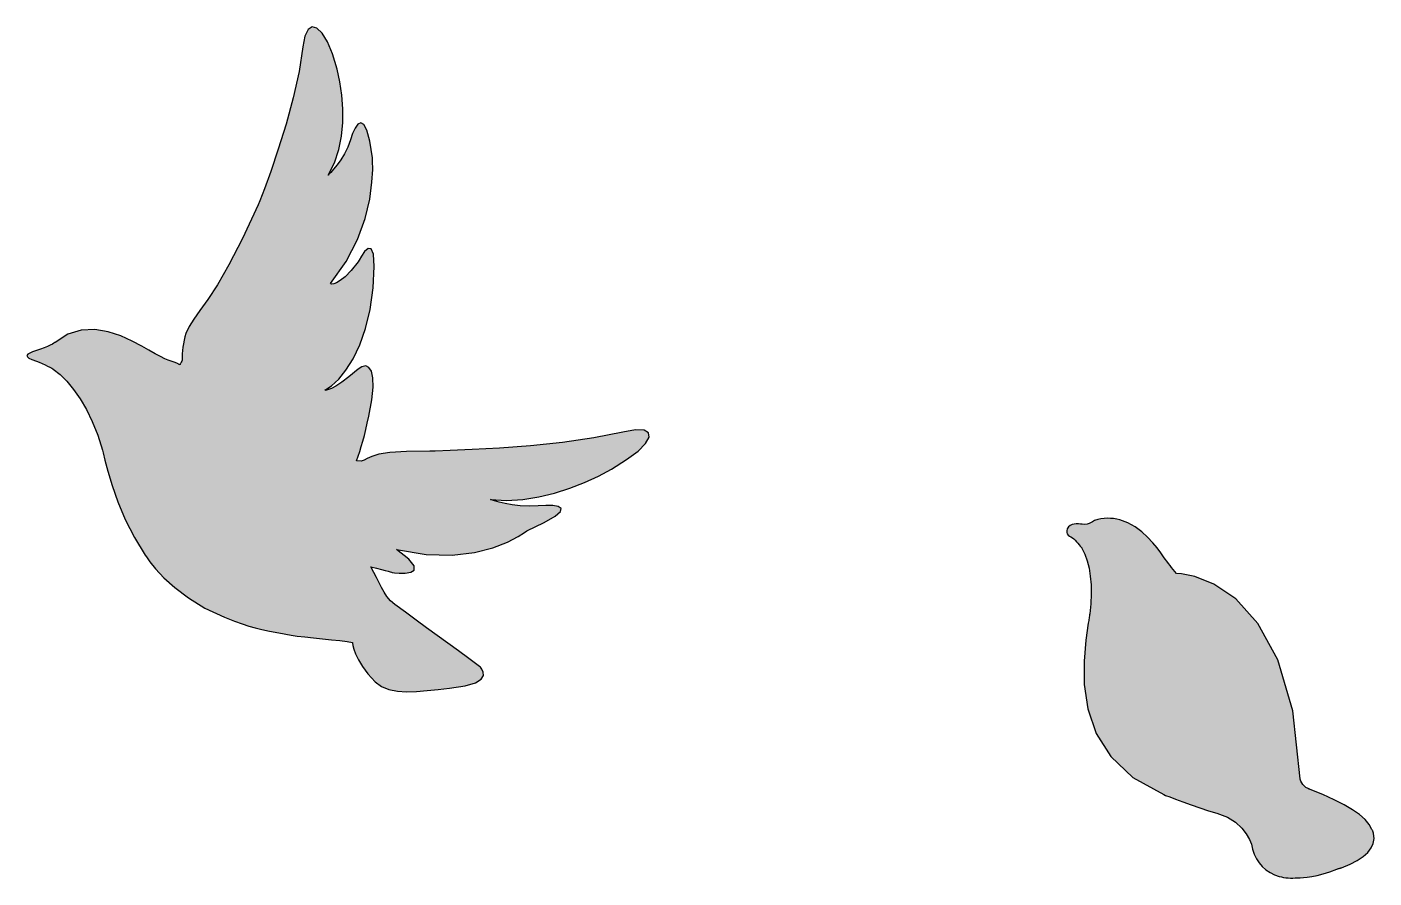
# Model space of a CAD drawing. Extents: x 15.7 to 28.3, y 97.1 to 105.
import ezdxf

# ---------------------------------------------------------------- set-up
doc = ezdxf.new("R2010")
doc.units = 0
doc.header["$MEASUREMENT"] = 0
doc.layers.add('L1-RESIST', color=7, linetype='CONTINUOUS')

msp = doc.modelspace()

# ---------------------------------------------------------------- hatches: boundary and pattern name
at = {"layer": 'L1-RESIST'}
h = msp.add_hatch(color=2, dxfattribs=at)
h.dxf.hatch_style = 2
h.paths.add_polyline_path([(25.64, 99.445), (25.617, 99.286), (25.6, 99.092), (25.602, 98.875), (25.636, 98.647), (25.714, 98.418), (25.849, 98.201), (26.055, 98.007), (26.344, 97.847), (26.361, 97.84), (26.399, 97.825), (26.454, 97.804), (26.522, 97.779), (26.599, 97.751), (26.68, 97.723), (26.762, 97.697), (26.839, 97.674), (26.937, 97.637), (27.013, 97.589), (27.071, 97.535), (27.113, 97.48), (27.142, 97.428), (27.16, 97.384), (27.169, 97.353), (27.172, 97.338), (27.187, 97.292), (27.207, 97.249), (27.232, 97.211), (27.262, 97.176), (27.296, 97.146), (27.334, 97.121), (27.375, 97.1), (27.421, 97.084), (27.441, 97.079), (27.461, 97.075), (27.482, 97.072), (27.504, 97.07), (27.526, 97.069), (27.548, 97.069), (27.57, 97.07), (27.593, 97.072), (27.615, 97.072), (27.645, 97.074), (27.682, 97.078), (27.725, 97.084), (27.775, 97.094), (27.83, 97.109), (27.891, 97.128), (27.957, 97.153), (27.963, 97.155), (27.968, 97.156), (27.974, 97.157), (27.979, 97.158), (27.984, 97.16), (27.99, 97.161), (27.995, 97.163), (28, 97.165), (28.08, 97.198), (28.148, 97.232), (28.204, 97.269), (28.247, 97.308), (28.278, 97.349), (28.297, 97.392), (28.304, 97.438), (28.299, 97.485), (28.298, 97.489), (28.296, 97.494), (28.295, 97.499), (28.293, 97.504), (28.292, 97.509), (28.29, 97.513), (28.288, 97.518), (28.285, 97.523), (28.259, 97.568), (28.22, 97.614), (28.168, 97.66), (28.103, 97.706), (28.025, 97.752), (27.933, 97.799), (27.828, 97.847), (27.71, 97.895), (27.707, 97.896), (27.705, 97.897), (27.702, 97.898), (27.7, 97.899), (27.697, 97.9), (27.695, 97.901), (27.692, 97.902), (27.69, 97.903), (27.669, 97.914), (27.653, 97.928), (27.64, 97.942), (27.63, 97.957), (27.623, 97.971), (27.619, 97.982), (27.616, 97.991), (27.615, 97.994), (27.548, 98.628), (27.408, 99.104), (27.222, 99.444), (27.015, 99.672), (26.81, 99.81), (26.633, 99.881), (26.509, 99.907), (26.462, 99.91), (26.447, 99.927), (26.432, 99.946), (26.417, 99.964), (26.402, 99.983), (26.387, 100.003), (26.371, 100.023), (26.356, 100.044), (26.341, 100.065), (26.315, 100.102), (26.281, 100.147), (26.24, 100.196), (26.193, 100.247), (26.138, 100.297), (26.077, 100.343), (26.009, 100.381), (25.935, 100.409), (25.905, 100.416), (25.876, 100.421), (25.846, 100.423), (25.817, 100.424), (25.787, 100.422), (25.758, 100.419), (25.728, 100.412), (25.699, 100.404), (25.696, 100.402), (25.689, 100.397), (25.679, 100.39), (25.665, 100.383), (25.648, 100.375), (25.629, 100.37), (25.608, 100.367), (25.584, 100.368), (25.567, 100.37), (25.548, 100.372), (25.528, 100.372), (25.508, 100.37), (25.488, 100.365), (25.47, 100.357), (25.455, 100.344), (25.443, 100.326), (25.438, 100.307), (25.438, 100.291), (25.443, 100.278), (25.453, 100.267), (25.465, 100.258), (25.478, 100.25), (25.492, 100.241), (25.504, 100.232), (25.517, 100.219), (25.53, 100.205), (25.543, 100.191), (25.554, 100.177), (25.565, 100.164), (25.573, 100.154), (25.578, 100.147), (25.58, 100.144), (25.607, 100.089), (25.629, 100.028), (25.647, 99.959), (25.658, 99.884), (25.665, 99.803), (25.666, 99.718), (25.662, 99.627), (25.653, 99.533), (25.652, 99.523), (25.65, 99.513), (25.649, 99.503), (25.647, 99.492), (25.646, 99.48), (25.644, 99.469), (25.642, 99.457)])
h.paths.add_polyline_path([(17.585, 99.502), (17.677, 99.465), (17.751, 99.438), (17.813, 99.417), (17.871, 99.401), (17.932, 99.386), (18.004, 99.372), (18.093, 99.355), (18.207, 99.334), (18.263, 99.325), (18.334, 99.317), (18.414, 99.308), (18.499, 99.3), (18.583, 99.291), (18.661, 99.283), (18.728, 99.275), (18.779, 99.266), (18.779, 99.259), (18.783, 99.237), (18.792, 99.204), (18.808, 99.159), (18.834, 99.105), (18.871, 99.043), (18.922, 98.974), (18.989, 98.9), (19.048, 98.855), (19.118, 98.826), (19.197, 98.811), (19.283, 98.806), (19.377, 98.808), (19.475, 98.817), (19.578, 98.827), (19.684, 98.838), (19.83, 98.86), (19.925, 98.889), (19.978, 98.922), (19.999, 98.957), (19.998, 98.99), (19.986, 99.017), (19.971, 99.036), (19.964, 99.043), (19.865, 99.115), (19.766, 99.187), (19.667, 99.259), (19.568, 99.331), (19.47, 99.403), (19.371, 99.475), (19.272, 99.547), (19.173, 99.619), (19.133, 99.655), (19.1, 99.694), (19.073, 99.734), (19.049, 99.777), (19.027, 99.822), (19.004, 99.87), (18.979, 99.919), (18.949, 99.971), (19.003, 99.958), (19.048, 99.947), (19.083, 99.938), (19.11, 99.931), (19.13, 99.925), (19.143, 99.922), (19.15, 99.919), (19.152, 99.919), (19.171, 99.916), (19.215, 99.913), (19.271, 99.912), (19.322, 99.92), (19.355, 99.941), (19.354, 99.981), (19.304, 100.043), (19.19, 100.133), (19.465, 100.086), (19.707, 100.08), (19.915, 100.105), (20.088, 100.149), (20.225, 100.202), (20.324, 100.253), (20.384, 100.292), (20.404, 100.307), (20.567, 100.384), (20.669, 100.444), (20.718, 100.487), (20.725, 100.516), (20.698, 100.534), (20.648, 100.543), (20.582, 100.544), (20.511, 100.54), (20.425, 100.537), (20.343, 100.541), (20.268, 100.55), (20.201, 100.562), (20.145, 100.575), (20.102, 100.587), (20.075, 100.595), (20.065, 100.598), (20.216, 100.591), (20.367, 100.6), (20.516, 100.624), (20.663, 100.659), (20.806, 100.705), (20.943, 100.758), (21.072, 100.818), (21.193, 100.883), (21.335, 100.971), (21.441, 101.051), (21.511, 101.121), (21.544, 101.179), (21.54, 101.221), (21.498, 101.245), (21.417, 101.248), (21.298, 101.227), (21.03, 101.174), (20.737, 101.132), (20.437, 101.101), (20.15, 101.079), (19.894, 101.064), (19.688, 101.055), (19.551, 101.051), (19.501, 101.05), (19.282, 101.048), (19.127, 101.037), (19.023, 101.021), (18.958, 101.001), (18.917, 100.982), (18.888, 100.967), (18.859, 100.958), (18.815, 100.961), (18.831, 101.003), (18.847, 101.047), (18.861, 101.094), (18.876, 101.143), (18.89, 101.196), (18.903, 101.252), (18.917, 101.312), (18.931, 101.375), (18.959, 101.528), (18.971, 101.647), (18.969, 101.735), (18.955, 101.796), (18.931, 101.831), (18.902, 101.844), (18.867, 101.837), (18.831, 101.813), (18.746, 101.743), (18.678, 101.692), (18.624, 101.657), (18.583, 101.635), (18.554, 101.624), (18.536, 101.619), (18.525, 101.619), (18.522, 101.619), (18.584, 101.658), (18.65, 101.72), (18.718, 101.804), (18.785, 101.911), (18.846, 102.041), (18.9, 102.195), (18.942, 102.372), (18.97, 102.573), (18.982, 102.772), (18.974, 102.887), (18.953, 102.937), (18.924, 102.94), (18.892, 102.911), (18.862, 102.869), (18.841, 102.831), (18.832, 102.815), (18.765, 102.734), (18.71, 102.677), (18.665, 102.64), (18.63, 102.619), (18.604, 102.609), (18.586, 102.608), (18.576, 102.61), (18.573, 102.612), (18.72, 102.817), (18.826, 103.023), (18.896, 103.221), (18.939, 103.401), (18.96, 103.557), (18.967, 103.678), (18.966, 103.758), (18.964, 103.786), (18.939, 103.941), (18.912, 104.043), (18.884, 104.097), (18.856, 104.113), (18.829, 104.099), (18.803, 104.062), (18.78, 104.011), (18.761, 103.954), (18.735, 103.886), (18.704, 103.823), (18.669, 103.767), (18.635, 103.719), (18.603, 103.679), (18.577, 103.65), (18.559, 103.632), (18.553, 103.625), (18.61, 103.74), (18.651, 103.862), (18.677, 103.987), (18.689, 104.115), (18.69, 104.243), (18.68, 104.37), (18.661, 104.494), (18.635, 104.612), (18.592, 104.755), (18.545, 104.867), (18.496, 104.947), (18.447, 104.994), (18.403, 105.006), (18.364, 104.982), (18.334, 104.92), (18.316, 104.819), (18.282, 104.589), (18.227, 104.345), (18.159, 104.098), (18.087, 103.865), (18.017, 103.659), (17.957, 103.495), (17.916, 103.385), (17.9, 103.346), (17.753, 103.032), (17.626, 102.788), (17.519, 102.602), (17.429, 102.463), (17.356, 102.36), (17.299, 102.28), (17.256, 102.213), (17.226, 102.146), (17.216, 102.115), (17.208, 102.084), (17.202, 102.052), (17.198, 102.021), (17.194, 101.989), (17.192, 101.958), (17.191, 101.927), (17.191, 101.898), (17.186, 101.889), (17.182, 101.881), (17.178, 101.873), (17.175, 101.867), (17.173, 101.863), (17.171, 101.859), (17.17, 101.857), (17.169, 101.856), (17.141, 101.869), (17.115, 101.879), (17.089, 101.889), (17.061, 101.899), (17.029, 101.912), (16.989, 101.931), (16.94, 101.956), (16.88, 101.991), (16.813, 102.03), (16.724, 102.077), (16.619, 102.124), (16.501, 102.162), (16.377, 102.183), (16.25, 102.179), (16.125, 102.142), (16.007, 102.064), (16.004, 102.062), (15.995, 102.057), (15.98, 102.049), (15.96, 102.038), (15.935, 102.026), (15.905, 102.013), (15.871, 102.001), (15.832, 101.989), (15.796, 101.977), (15.769, 101.965), (15.751, 101.954), (15.743, 101.942), (15.747, 101.93), (15.762, 101.917), (15.79, 101.904), (15.831, 101.889), (15.858, 101.879), (15.885, 101.868), (15.912, 101.855), (15.936, 101.843), (15.958, 101.832), (15.974, 101.823), (15.985, 101.817), (15.989, 101.815), (16.053, 101.764), (16.116, 101.701), (16.178, 101.626), (16.239, 101.539), (16.297, 101.439), (16.352, 101.326), (16.403, 101.2), (16.449, 101.06), (16.454, 101.035), (16.47, 100.967), (16.497, 100.862), (16.538, 100.729), (16.592, 100.577), (16.66, 100.412), (16.745, 100.244), (16.847, 100.079), (16.857, 100.063), (16.888, 100.019), (16.942, 99.952), (17.019, 99.869), (17.121, 99.777), (17.249, 99.681), (17.403, 99.587)])

# ---------------------------------------------------------------- linework, layer by layer
for points in [[(17.585, 99.502), (17.677, 99.465), (17.751, 99.438), (17.813, 99.417), (17.871, 99.401), (17.932, 99.386), (18.004, 99.372), (18.093, 99.355), (18.207, 99.334), (18.263, 99.325), (18.334, 99.317), (18.414, 99.308), (18.499, 99.3), (18.583, 99.291), (18.661, 99.283), (18.728, 99.275), (18.779, 99.266), (18.779, 99.259), (18.783, 99.237), (18.792, 99.204), (18.808, 99.159), (18.834, 99.105), (18.871, 99.043), (18.922, 98.974), (18.989, 98.9), (19.048, 98.855), (19.118, 98.826), (19.197, 98.811), (19.283, 98.806), (19.377, 98.808), (19.475, 98.817), (19.578, 98.827), (19.684, 98.838), (19.83, 98.86), (19.925, 98.889), (19.978, 98.922), (19.999, 98.957), (19.998, 98.99), (19.986, 99.017), (19.971, 99.036), (19.964, 99.043), (19.865, 99.115), (19.766, 99.187), (19.667, 99.259), (19.568, 99.331), (19.47, 99.403), (19.371, 99.475), (19.272, 99.547), (19.173, 99.619), (19.133, 99.655), (19.1, 99.694), (19.073, 99.734), (19.049, 99.777), (19.027, 99.822), (19.004, 99.87), (18.979, 99.919), (18.949, 99.971), (19.003, 99.958), (19.048, 99.947), (19.083, 99.938), (19.11, 99.931), (19.13, 99.925), (19.143, 99.922), (19.15, 99.919), (19.152, 99.919), (19.171, 99.916), (19.215, 99.913), (19.271, 99.912), (19.322, 99.92), (19.355, 99.941), (19.354, 99.981), (19.304, 100.043), (19.19, 100.133), (19.465, 100.086), (19.707, 100.08), (19.915, 100.105), (20.088, 100.149), (20.225, 100.202), (20.324, 100.253), (20.384, 100.292), (20.404, 100.307), (20.567, 100.384), (20.669, 100.444), (20.718, 100.487), (20.725, 100.516), (20.698, 100.534), (20.648, 100.543), (20.582, 100.544), (20.511, 100.54), (20.425, 100.537), (20.343, 100.541), (20.268, 100.55), (20.201, 100.562), (20.145, 100.575), (20.102, 100.587), (20.075, 100.595), (20.065, 100.598), (20.216, 100.591), (20.367, 100.6), (20.516, 100.624), (20.663, 100.659), (20.806, 100.705), (20.943, 100.758), (21.072, 100.818), (21.193, 100.883), (21.335, 100.971), (21.441, 101.051), (21.511, 101.121), (21.544, 101.179), (21.54, 101.221), (21.498, 101.245), (21.417, 101.248), (21.298, 101.227), (21.03, 101.174), (20.737, 101.132), (20.437, 101.101), (20.15, 101.079), (19.894, 101.064), (19.688, 101.055), (19.551, 101.051), (19.501, 101.05), (19.282, 101.048), (19.127, 101.037), (19.023, 101.021), (18.958, 101.001), (18.917, 100.982), (18.888, 100.967), (18.859, 100.958), (18.815, 100.961), (18.831, 101.003), (18.847, 101.047), (18.861, 101.094), (18.876, 101.143), (18.89, 101.196), (18.903, 101.252), (18.917, 101.312), (18.931, 101.375), (18.959, 101.528), (18.971, 101.647), (18.969, 101.735), (18.955, 101.796), (18.931, 101.831), (18.902, 101.844), (18.867, 101.837), (18.831, 101.813), (18.746, 101.743), (18.678, 101.692), (18.624, 101.657), (18.583, 101.635), (18.554, 101.624), (18.536, 101.619), (18.525, 101.619), (18.522, 101.619), (18.584, 101.658), (18.65, 101.72), (18.718, 101.804), (18.785, 101.911), (18.846, 102.041), (18.9, 102.195), (18.942, 102.372), (18.97, 102.573), (18.982, 102.772), (18.974, 102.887), (18.953, 102.937), (18.924, 102.94), (18.892, 102.911), (18.862, 102.869), (18.841, 102.831), (18.832, 102.815), (18.765, 102.734), (18.71, 102.677), (18.665, 102.64), (18.63, 102.619), (18.604, 102.609), (18.586, 102.608), (18.576, 102.61), (18.573, 102.612), (18.72, 102.817), (18.826, 103.023), (18.896, 103.221), (18.939, 103.401), (18.96, 103.557), (18.967, 103.678), (18.966, 103.758), (18.964, 103.786), (18.939, 103.941), (18.912, 104.043), (18.884, 104.097), (18.856, 104.113), (18.829, 104.099), (18.803, 104.062), (18.78, 104.011), (18.761, 103.954), (18.735, 103.886), (18.704, 103.823), (18.669, 103.767), (18.635, 103.719), (18.603, 103.679), (18.577, 103.65), (18.559, 103.632), (18.553, 103.625), (18.61, 103.74), (18.651, 103.862), (18.677, 103.987), (18.689, 104.115), (18.69, 104.243), (18.68, 104.37), (18.661, 104.494), (18.635, 104.612), (18.592, 104.755), (18.545, 104.867), (18.496, 104.947), (18.447, 104.994), (18.403, 105.006), (18.364, 104.982), (18.334, 104.92), (18.316, 104.819), (18.282, 104.589), (18.227, 104.345), (18.159, 104.098), (18.087, 103.865), (18.017, 103.659), (17.957, 103.495), (17.916, 103.385), (17.9, 103.346), (17.753, 103.032), (17.626, 102.788), (17.519, 102.602), (17.429, 102.463), (17.356, 102.36), (17.299, 102.28), (17.256, 102.213), (17.226, 102.146), (17.216, 102.115), (17.208, 102.084), (17.202, 102.052), (17.198, 102.021), (17.194, 101.989), (17.192, 101.958), (17.191, 101.927), (17.191, 101.898), (17.186, 101.889), (17.182, 101.881), (17.178, 101.873), (17.175, 101.867), (17.173, 101.863), (17.171, 101.859), (17.17, 101.857), (17.169, 101.856), (17.141, 101.869), (17.115, 101.879), (17.089, 101.889), (17.061, 101.899), (17.029, 101.912), (16.989, 101.931), (16.94, 101.956), (16.88, 101.991), (16.813, 102.03), (16.724, 102.077), (16.619, 102.124), (16.501, 102.162), (16.377, 102.183), (16.25, 102.179), (16.125, 102.142), (16.007, 102.064), (16.004, 102.062), (15.995, 102.057), (15.98, 102.049), (15.96, 102.038), (15.935, 102.026), (15.905, 102.013), (15.871, 102.001), (15.832, 101.989), (15.796, 101.977), (15.769, 101.965), (15.751, 101.954), (15.743, 101.942), (15.747, 101.93), (15.762, 101.917), (15.79, 101.904), (15.831, 101.889), (15.858, 101.879), (15.885, 101.868), (15.912, 101.855), (15.936, 101.843), (15.958, 101.832), (15.974, 101.823), (15.985, 101.817), (15.989, 101.815), (16.053, 101.764), (16.116, 101.701), (16.178, 101.626), (16.239, 101.539), (16.297, 101.439), (16.352, 101.326), (16.403, 101.2), (16.449, 101.06), (16.454, 101.035), (16.47, 100.967), (16.497, 100.862), (16.538, 100.729), (16.592, 100.577), (16.66, 100.412), (16.745, 100.244), (16.847, 100.079), (16.857, 100.063), (16.888, 100.019), (16.942, 99.952), (17.019, 99.869), (17.121, 99.777), (17.249, 99.681), (17.403, 99.587), (17.585, 99.502), (17.585, 99.502)], [(25.64, 99.445), (25.617, 99.286), (25.6, 99.092), (25.602, 98.875), (25.636, 98.647), (25.714, 98.418), (25.849, 98.201), (26.055, 98.007), (26.344, 97.847), (26.361, 97.84), (26.399, 97.825), (26.454, 97.804), (26.522, 97.779), (26.599, 97.751), (26.68, 97.723), (26.762, 97.697), (26.839, 97.674), (26.937, 97.637), (27.013, 97.589), (27.071, 97.535), (27.113, 97.48), (27.142, 97.428), (27.16, 97.384), (27.169, 97.353), (27.172, 97.338), (27.187, 97.292), (27.207, 97.249), (27.232, 97.211), (27.262, 97.176), (27.296, 97.146), (27.334, 97.121), (27.375, 97.1), (27.421, 97.084), (27.441, 97.079), (27.461, 97.075), (27.482, 97.072), (27.504, 97.07), (27.526, 97.069), (27.548, 97.069), (27.57, 97.07), (27.593, 97.072), (27.615, 97.072), (27.645, 97.074), (27.682, 97.078), (27.725, 97.084), (27.775, 97.094), (27.83, 97.109), (27.891, 97.128), (27.957, 97.153), (27.963, 97.155), (27.968, 97.156), (27.974, 97.157), (27.979, 97.158), (27.984, 97.16), (27.99, 97.161), (27.995, 97.163), (28, 97.165), (28.08, 97.198), (28.148, 97.232), (28.204, 97.269), (28.247, 97.308), (28.278, 97.349), (28.297, 97.392), (28.304, 97.438), (28.299, 97.485), (28.298, 97.489), (28.296, 97.494), (28.295, 97.499), (28.293, 97.504), (28.292, 97.509), (28.29, 97.513), (28.288, 97.518), (28.285, 97.523), (28.259, 97.568), (28.22, 97.614), (28.168, 97.66), (28.103, 97.706), (28.025, 97.752), (27.933, 97.799), (27.828, 97.847), (27.71, 97.895), (27.707, 97.896), (27.705, 97.897), (27.702, 97.898), (27.7, 97.899), (27.697, 97.9), (27.695, 97.901), (27.692, 97.902), (27.69, 97.903), (27.669, 97.914), (27.653, 97.928), (27.64, 97.942), (27.63, 97.957), (27.623, 97.971), (27.619, 97.982), (27.616, 97.991), (27.615, 97.994), (27.548, 98.628), (27.408, 99.104), (27.222, 99.444), (27.015, 99.672), (26.81, 99.81), (26.633, 99.881), (26.509, 99.907), (26.462, 99.91), (26.447, 99.927), (26.432, 99.946), (26.417, 99.964), (26.402, 99.983), (26.387, 100.003), (26.371, 100.023), (26.356, 100.044), (26.341, 100.065), (26.315, 100.102), (26.281, 100.147), (26.24, 100.196), (26.193, 100.247), (26.138, 100.297), (26.077, 100.343), (26.009, 100.381), (25.935, 100.409), (25.905, 100.416), (25.876, 100.421), (25.846, 100.423), (25.817, 100.424), (25.787, 100.422), (25.758, 100.419), (25.728, 100.412), (25.699, 100.404), (25.696, 100.402), (25.689, 100.397), (25.679, 100.39), (25.665, 100.383), (25.648, 100.375), (25.629, 100.37), (25.608, 100.367), (25.584, 100.368), (25.567, 100.37), (25.548, 100.372), (25.528, 100.372), (25.508, 100.37), (25.488, 100.365), (25.47, 100.357), (25.455, 100.344), (25.443, 100.326), (25.438, 100.307), (25.438, 100.291), (25.443, 100.278), (25.453, 100.267), (25.465, 100.258), (25.478, 100.25), (25.492, 100.241), (25.504, 100.232), (25.517, 100.219), (25.53, 100.205), (25.543, 100.191), (25.554, 100.177), (25.565, 100.164), (25.573, 100.154), (25.578, 100.147), (25.58, 100.144), (25.607, 100.089), (25.629, 100.028), (25.647, 99.959), (25.658, 99.884), (25.665, 99.803), (25.666, 99.718), (25.662, 99.627), (25.653, 99.533), (25.652, 99.523), (25.65, 99.513), (25.649, 99.503), (25.647, 99.492), (25.646, 99.48), (25.644, 99.469), (25.642, 99.457), (25.64, 99.445), (25.64, 99.445)]]:
    msp.add_lwpolyline(points, dxfattribs=at)

doc.saveas('drawing.dxf')
